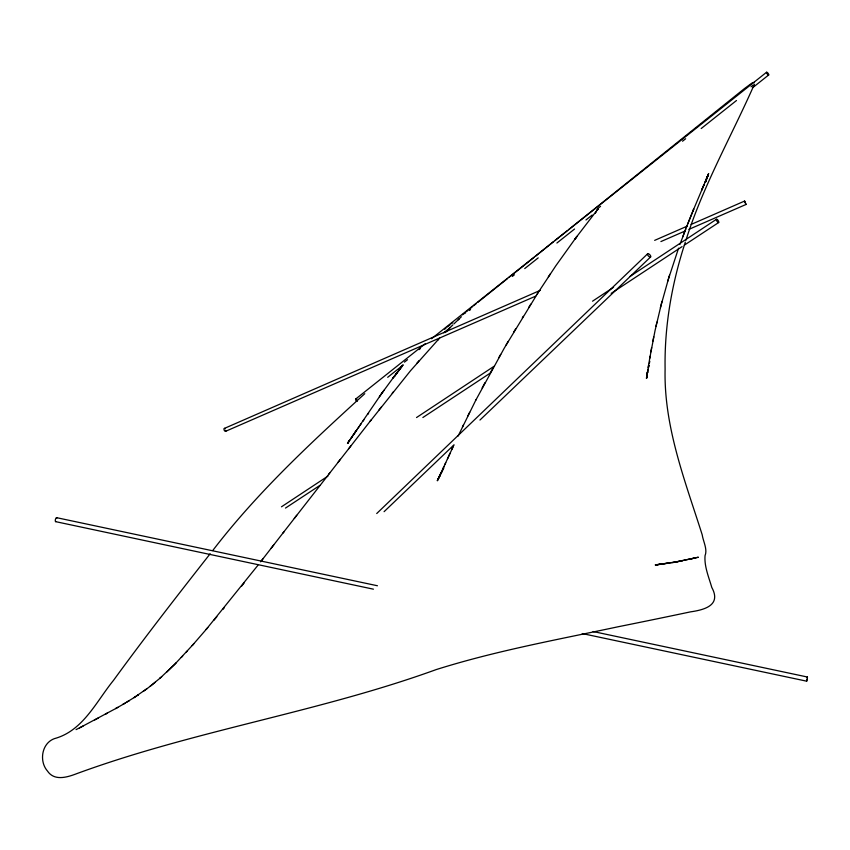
<?xml version="1.0" encoding="UTF-8"?>
<svg xmlns="http://www.w3.org/2000/svg" width="850" height="850" viewBox="0 0 850 850"><rect width="100%" height="100%" fill="white"/><g stroke="black" fill="none" stroke-linecap="round" stroke-linejoin="round"><path stroke-width="1.27" d="M649.697 358.498L655.053 330.544L661.449 303.578M647.551 371.599L646.51 378.282L650.069 356.246M806.735 679.628L806.629 681.232M648.263 367.158L648.603 364.979M646.818 376.178L647.615 371.864L646.489 378.324L648.04 369.718M651.642 347.576L650.834 351.953M653.746 336.855L652.864 341.19M648.465 367.582L648.901 365.447L648.433 367.625M649.347 363.375L649.814 361.261M656.933 322.076L655.966 326.368M668.876 277.397L660.397 307.658M661.481 303.439L662.012 301.399M807.086 677.907L807.415 677.025M754.428 84.182C731.553 136.117 703.024 185.799 685.95 240.221M678.576 248.168L667.664 281.339M668.918 277.228L669.524 275.251M685.323 242.144C671.914 283.018 664.328 325.986 665.104 369.081C663.733 426.689 685.089 480.877 702.206 534.82C703.173 541.386 707.678 549.302 705.054 555.666C704.129 566.238 708.836 577.256 711.79 587.435C721.576 605.264 704.491 609.854 690.497 611.862C666.379 616.962 642.228 621.924 618.056 626.779C557.175 639.731 495.731 650.824 436.263 669.566C318.793 712.151 194.523 730.511 77.223 773.479C67.66 777.144 54.464 781.522 47.43 770.982C38.919 761.239 41.65 743.24 54.432 738.629C83.088 730.872 96.241 701.537 113.571 680.276C144.787 637.372 177.395 595.489 210.163 553.764M705.968 180.646L708.294 174.303L705.372 182.378L706.722 178.532M679.947 244.386L687.108 225.494M682.731 236.863L685.663 229.192M707.795 175.631L706.987 177.735L708.645 173.538L706.552 178.681L707.402 176.598M686.29 227.566L693.611 209.334M687.735 223.89L693.727 209.068M692.984 210.874L704.076 184.556L701.707 190.113L702.578 188.041M708.124 174.877L705.256 181.762L706.127 179.69M703.184 186.617L706.86 177.969L705.978 180.041M445.729 462.697L437.399 480.59L440.077 475.097L438.154 478.986L439.152 476.967M452.827 447.323L444.773 464.769M442.956 468.733L443.902 466.661M449.278 454.984L450.128 453.114M447.451 458.936L449.193 455.186M453.677 445.474L451.86 449.395M441.203 472.536L438.388 478.55M458.108 436.061L475.947 399.872M462.442 427.019L463.42 424.968M437.314 480.728L438.313 478.699M469.646 412.293L467.766 416.075M439.089 477.116L441.894 471.548L438.993 477.254L440.024 475.256M475.798 400.159L504.316 348.054L538.326 292.241M440.884 473.556L443.721 468.053L442.68 470.029M744.6 201.057L746.013 204.468L744.6 201.057L691.124 224.432M484.978 382.67L482.131 387.993M493.244 367.551L490.354 372.778M500.692 354.365L498.674 357.903M508.183 341.434L506.143 344.919M522.336 317.815L523.249 316.317M515.716 328.759L513.655 332.191M530.783 304.141L528.721 307.456M537.158 294.047L555.847 265.752L575.248 238.691M595.223 213.35L596.317 211.692M550.407 273.796L548.335 276.909M357.202 429.367L347.522 443.424L381.257 394.113M597.423 210.035L597.104 210.524L598.251 208.909M348.489 441.989L349.446 440.555L347.522 443.402L349.446 440.555M351.369 437.686L352.325 436.263M394.846 376.242L395.696 375.009M355.279 432.108L356.235 430.727L353.334 434.902L354.312 433.511M396.536 373.777L403.134 364.809L393.146 377.772M371.248 419.836L370.069 421.377L410.507 370.749L438.558 339.246M358.169 427.996L359.125 426.626M360.081 425.255L361.038 423.895M362.95 421.196L363.896 419.847M367.689 414.502L368.624 413.185M380.29 395.452L382.171 392.828M383.053 391.606L396.801 372.906L395.888 374.117M379.376 396.737L380.332 395.399M381.214 394.166L383.095 391.542M382.128 392.891L384.009 390.267M399.203 369.962L402.209 365.957L401.179 367.264M393.082 377.868L394.06 376.55M392.211 393.284L393.284 391.935M597.964 209.026L597.072 210.141L598.304 208.601L575.854 237.851L576.768 236.64M575.854 237.851L577.065 236.258M282.848 533.163L284.144 531.516L260.621 561.818M261.853 560.246L263.192 558.503M273.721 544.924L271.182 548.197M370.143 421.26L284.059 531.611M296.735 515.281L294.27 518.457M328.536 474.491L329.736 472.94M340.361 459.329L337.981 462.368M350.806 445.953L348.468 448.959M257.901 565.303L206.221 629.404L207.782 627.534M244.205 582.834L241.538 586.234M381.246 407.118L378.962 410.019M212.712 550.566C257.157 492.533 310.898 442.723 364.777 393.688M216.856 616.718L214.019 620.128M222.923 609.365L224.432 607.537M193.853 643.673L192.217 645.554L206.476 629.096M419.209 360.527L416.904 363.194M161.691 676.696L159.768 678.438L174.59 664.466L192.514 645.192M186.118 652.29L187.489 650.792M181.294 657.486L182.697 656.019M437.474 340.382L439.641 338.119M176.375 662.628L166.547 672.254M445.103 332.562L449.724 327.994L447.291 330.374M445.326 332.339L452.784 324.976M453.889 323.914L461.391 316.731M458.108 319.887L459.404 318.633M376.72 513.528L647.636 253.799M384.083 511.679L454.07 444.794M479.953 420.049L650.611 256.955A2.167 0.956 46.3 0 0 648.996 254.033A2.167 0.956 46.3 0 0 647.764 255.138A2.167 0.956 46.3 0 0 650.611 256.955M464.674 313.597L465.779 312.566M469.434 310.516L470.549 309.517M160.214 678.034L148.527 687.576L134.024 697.648L138.401 694.769L137.849 695.119M472.164 306.967L469.402 309.241M473.546 305.83L476.319 303.556M155.221 682.295L150.099 686.386M466.639 311.504L468.021 310.377M447.355 327.006L450.075 324.796M451.435 323.691L452.806 322.575M477.711 302.419L507.641 278.449M535.489 256.264L553.286 241.825M444.624 329.194L445.995 328.1M568.512 229.766L744.164 88.814L751.867 83.109L754.247 82.354M462.474 314.84L463.866 313.735M554.795 240.624L566.982 230.977M355.799 398.947L425.297 343.676M431.524 338.725L766.583 72.239M404.419 362.153L407.533 359.678M512.348 276.42L514.42 274.763M598.474 207.984L600.557 206.337M682.539 141.206L685.653 138.741M751.028 86.796L753.1 85.149M534.002 257.444L509.097 277.302M387.685 377.315L402.22 365.787M443.743 332.828L447.897 329.534M524.716 268.579L538.209 257.869M556.899 243.036L574.547 229.032M585.969 219.969L592.195 215.029M701.197 128.531L736.493 100.512M753.111 87.338L768.676 74.981A1.721 0.542 52.5 0 0 767.476 72.643A1.721 0.542 52.5 0 0 766.732 73.206A1.721 0.542 52.5 0 0 768.676 74.981M418.997 349.647L420.336 348.596M146.954 688.755L143.236 691.422M281.488 506.802L327.973 476.074M416.532 417.541L494.009 366.318M592.535 301.197L613.562 287.3M630.169 276.324L716.508 219.247M285.494 508.077L319.834 485.435M422.864 417.52L490.439 372.969M611.182 293.367L682.082 246.627M684.303 245.172L718.643 222.53A1.955 0.701 56.9 0 0 717.549 219.746A1.955 0.701 56.9 0 0 716.529 220.394A1.955 0.701 56.9 0 0 718.643 222.53M134.576 697.276L122.921 704.438L125.152 703.099M128.488 701.101L129.072 700.751L126.82 702.1M117.906 707.306L115.696 708.581L123.494 704.097M79.411 727.94L116.248 708.273M98.504 717.942L94.733 719.939M105.156 714.361L107.344 713.203L106.834 713.469M83.13 726.028L76.075 729.619M224.4 428.411L540.409 290.296M654.659 240.369L687.48 226.026M225.633 431.29L535.67 296.151M660.907 241.57L685.217 230.966M688.872 229.373L746.013 204.468M688.914 559.385L698.371 557.218L675.633 562.084L655.212 564.921L674.974 562.084L695.034 557.982M682.284 560.819L672.637 562.604M668.27 563.189L661.906 564.102M659.303 564.453L662.278 564.092L655.584 564.878L658.559 564.528M56.557 517.661L377.442 585.756M593.098 631.529L807.447 677.025L807.128 679.83L806.714 681.19L582.25 633.558M55.654 521.645L373.426 589.178M357.223 401.317A1.434 0.818 51.3 0 1 355.608 399.67A1.434 0.818 51.3 0 1 356.83 399.096M55.972 521.496A2.04 0.691 -76.6 0 1 55.282 520.689A2.04 0.691 -76.6 0 1 55.962 518.139A2.04 0.691 -76.6 0 1 56.876 518.107M226.047 430.546A1.562 0.892 65.8 0 1 224.836 431.067A1.562 0.892 65.8 0 1 224.018 428.921A1.562 0.892 65.8 0 1 225.377 428.804M576.151 237.469L574.951 239.073L576.151 237.469"/></g></svg>
